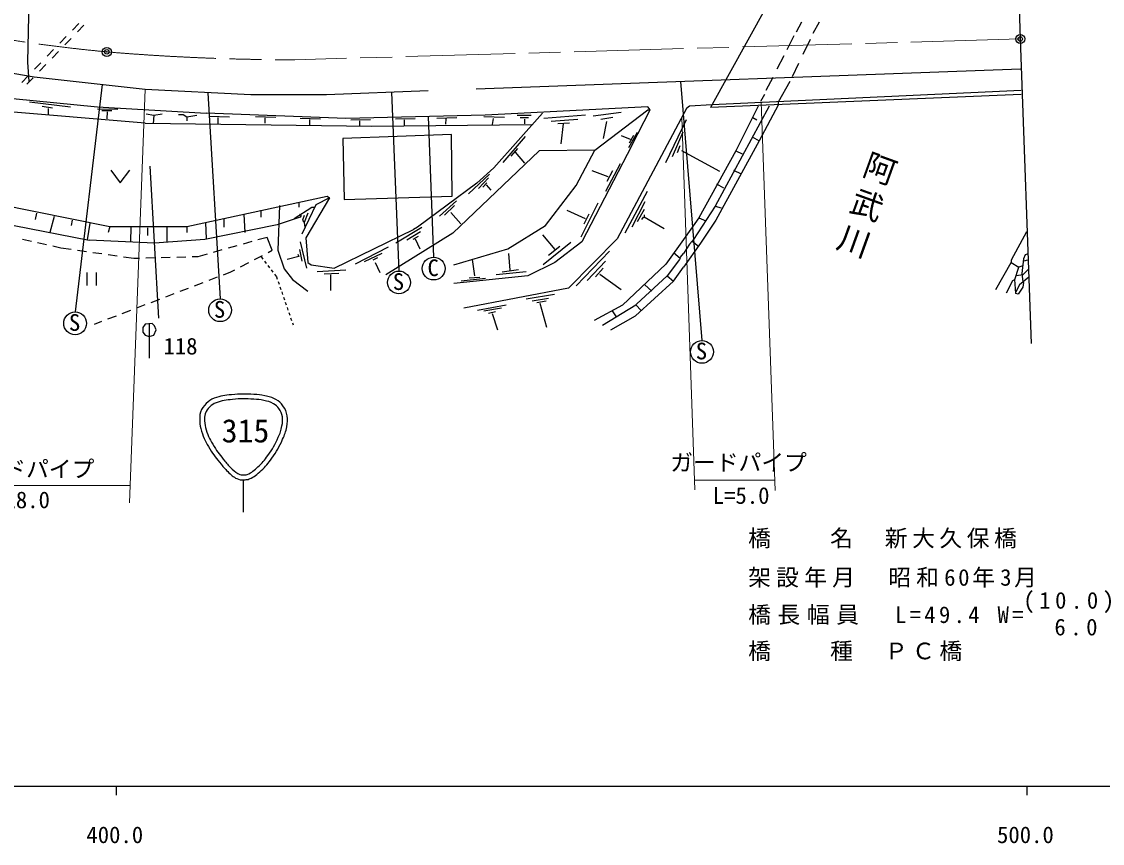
# Model space of a CAD drawing. Units: millimetres, scale not verified. Extents: x 40000 to 680000, y 20000 to 380000.
# Drawn here: x 457614 to 576297, y 198715 to 288940 of the extents above; entities that cross this region are included whole.
import ezdxf
from ezdxf.enums import TextEntityAlignment as Align

# ---------------------------------------------------------------- set-up
doc = ezdxf.new("R2010")
doc.units = ezdxf.units.MM
doc.header["$LTSCALE"] = 1000
doc.header["$PDMODE"] = 32
doc.header["$PDSIZE"] = 500
doc.linetypes.add('CHAIN', pattern=[18.5, 12, -1.5, 3.5, -1.5])
for name, color, linetype, lineweight in [('M-BGD', 7, 'Continuous', 25), ('M-BMK', 2, 'CHAIN', 13), ('M-BMK-SRVR', 3, 'Continuous', 25), ('M-STR-HTXT', 7, 'Continuous', 13), ('M-STR-STR1', 1, 'Continuous', 25), ('M-STR-STRC', 7, 'Continuous', 25), ('M-TTL-BAND', 7, 'Continuous', 25)]:
    doc.layers.add(name, color=color, linetype=linetype, lineweight=lineweight)
doc.layers.add('M-OTRS', color=6, linetype='Continuous')
doc.styles.add('@ＭＳ ゴシック', font='')
doc.styles.add('ＭＳ ゴシック', font='')
doc.styles.get('@ＭＳ ゴシック').set_extended_font_data('@MS Gothic')
doc.styles.get('ＭＳ ゴシック').set_extended_font_data('MS Gothic')

msp = doc.modelspace()

# ---------------------------------------------------------------- linework, layer by layer
at = {"layer": 'M-BGD'}
for p, q in [((458412, 291268), (458242, 284494)), ((463882, 288737), (463187, 288019)), ((464443, 288532), (463747, 287814)), ((543248, 288897), (542655, 287796)), ((545195, 288897), (544518, 287627)), ((462491, 287300), (461795, 286582)), ((542401, 287373), (541639, 285849)), ((463051, 287095), (462356, 286377)), ((544221, 286985), (543417, 285341)), ((461100, 285864), (460404, 285145)), ((461660, 285659), (460964, 284940)), ((541300, 285172), (540538, 283732)), ((451977, 284071), (459004, 282886)), ((458242, 284494), (458412, 282378)), ((459708, 284427), (459013, 283708)), ((460269, 284222), (459573, 283503)), ((567293, 283732), (507518, 281531)), ((542909, 284325), (542232, 282886)), ((458317, 282990), (457621, 282272)), ((458877, 282785), (458182, 282067)), ((459004, 282886), (471196, 281531)), ((540115, 282801), (539353, 281362)), ((466455, 282039), (463492, 257062)), ((471196, 281531), (482796, 280938)), ((491093, 280938), (502269, 281362)), ((529961, 282357), (532326, 253930)), ((567378, 281362), (533418, 279807)), ((541978, 282378), (540708, 280092)), ((456634, 280515), (465947, 279584)), ((458493, 280123), (462984, 279584)), ((478054, 281108), (479409, 258502)), ((482796, 280938), (491093, 280938)), ((498224, 281208), (499052, 261550)), ((539184, 280938), (538760, 280176)), ((471196, 277806), (454686, 279160)), ((459888, 279662), (460989, 279492)), ((460528, 279414), (460528, 278737)), ((465947, 279584), (477885, 278906)), ((465964, 279382), (468195, 279319)), ((466437, 279195), (467539, 279189)), ((466998, 279047), (466957, 278284)), ((493210, 278314), (477885, 278906)), ((526399, 279584), (508534, 278652)), ((514800, 278906), (509466, 272895)), ((523438, 278979), (520388, 278568)), ((520557, 274842), (526399, 279245)), ((530632, 279414), (523012, 265106)), ((524621, 275350), (526653, 279245)), ((526653, 279245), (526399, 279584)), ((526399, 279245), (526653, 279245)), ((530971, 279668), (530632, 279414)), ((533418, 279807), (530971, 279668)), ((539692, 279668), (533765, 268662)), ((538506, 279668), (536051, 274758)), ((540708, 279753), (538591, 275858)), ((540708, 280092), (540708, 279753)), ((471196, 277806), (496088, 277467)), ((471281, 278822), (472128, 278652)), ((472128, 278652), (472043, 277721)), ((472128, 278652), (473059, 278822)), ((474837, 278737), (475345, 278737)), ((475345, 278737), (475768, 278483)), ((475768, 278483), (476869, 278652)), ((475768, 278483), (475768, 278060)), ((478224, 278568), (480425, 278483)), ((479155, 278398), (479155, 277636)), ((483293, 278517), (485524, 278455)), ((484338, 278393), (484330, 277805)), ((488197, 278328), (490429, 278265)), ((489243, 278203), (489235, 277615)), ((508534, 278652), (493210, 278314)), ((493758, 278140), (495934, 278203)), ((494717, 278062), (494723, 277515)), ((498673, 278249), (500849, 278311)), ((499632, 278171), (499624, 277578)), ((502273, 278514), (502862, 263074)), ((503226, 278350), (505403, 278412)), ((504186, 278272), (504178, 277679)), ((510651, 278398), (508365, 278483)), ((509381, 278314), (509296, 277636)), ((512045, 278660), (513569, 278660)), ((512350, 278400), (513293, 278400)), ((512852, 278229), (512852, 277721)), ((519541, 278652), (514969, 278314)), ((515759, 278011), (518694, 278229)), ((517763, 277806), (516493, 277721)), ((517086, 277721), (516832, 275520)), ((521228, 278213), (522538, 278454)), ((521827, 277975), (521488, 276112)), ((528346, 273488), (530621, 278181)), ((537914, 278398), (538337, 278144)), ((504809, 276536), (492871, 276112)), ((496088, 277467), (513614, 277636)), ((504894, 269762), (504809, 276536)), ((525202, 276774), (524273, 275075)), ((529094, 274132), (530246, 276826)), ((492871, 276112), (493040, 269424)), ((512893, 276336), (510453, 273459)), ((524621, 275350), (519118, 264767)), ((523436, 276451), (524452, 276028)), ((524796, 276431), (524346, 275581)), ((538591, 275858), (533850, 267138)), ((537829, 276282), (538591, 275858)), ((514461, 274758), (504978, 265698)), ((512085, 275002), (511323, 274156)), ((511827, 274588), (512843, 273403)), ((520557, 274842), (514461, 274758)), ((518525, 270948), (520557, 274842)), ((529632, 274569), (529934, 275333)), ((534285, 272467), (530129, 274741)), ((536051, 274758), (531987, 267392)), ((536051, 274758), (536728, 274419)), ((471704, 273064), (472636, 256385)), ((523351, 273318), (521742, 270270)), ((467394, 272628), (468444, 271228)), ((468444, 271228), (469494, 272628)), ((509004, 272203), (506672, 270016)), ((509466, 272895), (507603, 271202)), ((508873, 271794), (507772, 270609)), ((520229, 272601), (522007, 271924)), ((522492, 272546), (521892, 271391)), ((535797, 272641), (536644, 272218)), ((507603, 271202), (501084, 266376)), ((508692, 271228), (508280, 270778)), ((508619, 271032), (509127, 270440)), ((515138, 266545), (518525, 270948)), ((533934, 271117), (534696, 270694)), ((475768, 266460), (491178, 269762)), ((491432, 269593), (488807, 265190)), ((491432, 269593), (489908, 268831)), ((491178, 269762), (491432, 269593)), ((493040, 269424), (504894, 269762)), ((526314, 270270), (523859, 265698)), ((453416, 269254), (467302, 266460)), ((483896, 268238), (483896, 267476)), ((485928, 268746), (485759, 263836)), ((487537, 267307), (489484, 268577)), ((488045, 269085), (488045, 268577)), ((489908, 268831), (488384, 265614)), ((489484, 268577), (489738, 268577)), ((505365, 269269), (503502, 267575)), ((505148, 268746), (504051, 267671)), ((517484, 268241), (519516, 267309)), ((520896, 269000), (519033, 265275)), ((526060, 269170), (524621, 266376)), ((525976, 268323), (525214, 266968)), ((533765, 268662), (531394, 265021)), ((533765, 268662), (534442, 268492)), ((459258, 267900), (459089, 267222)), ((461206, 267561), (460698, 265783)), ((463153, 267138), (463068, 266545)), ((479832, 267307), (479832, 266376)), ((482034, 267815), (482118, 265783)), ((488214, 267476), (485674, 266630)), ((488130, 267815), (488299, 267646)), ((488299, 267646), (488214, 267476)), ((488638, 267646), (488468, 267138)), ((488468, 267138), (488638, 266884)), ((489061, 267900), (488638, 266884)), ((504737, 267975), (505861, 266742)), ((519898, 267786), (519359, 266686)), ((525722, 267222), (525891, 267476)), ((525891, 267476), (525976, 267476)), ((525976, 267730), (525976, 267476)), ((528177, 266206), (525976, 267476)), ((531987, 267392), (530463, 265275)), ((531987, 267392), (532749, 267053)), ((533850, 267138), (532156, 264598)), ((456803, 266545), (465016, 264936)), ((465100, 266799), (464799, 264979)), ((467302, 266460), (467132, 265783)), ((467302, 266460), (475768, 266460)), ((469611, 266460), (469586, 264721)), ((471450, 266291), (471450, 265444)), ((473567, 266460), (473567, 264682)), ((475768, 266460), (475768, 265783)), ((485674, 266630), (477716, 265021)), ((477800, 266884), (477885, 265106)), ((488638, 266884), (488722, 266376)), ((491940, 261888), (500660, 266122)), ((501565, 266329), (498713, 264598)), ((501422, 265868), (499898, 264936)), ((501084, 266376), (500660, 266122)), ((510990, 264005), (515138, 266545)), ((567970, 265868), (566277, 262735)), ((458694, 264799), (457718, 265020)), ((472212, 264598), (465016, 264936)), ((477716, 265021), (472212, 264598)), ((482889, 264782), (481926, 264512)), ((484582, 265255), (483563, 264970)), ((485134, 263833), (484582, 265255)), ((488214, 264767), (488892, 261888)), ((488807, 265190), (489061, 262481)), ((504978, 265698), (497612, 261126)), ((501168, 265360), (500576, 265021)), ((500830, 265106), (501338, 264005)), ((514800, 265529), (516154, 263920)), ((517932, 264682), (514902, 262230)), ((519118, 264767), (516154, 262481)), ((523012, 265106), (517678, 259687)), ((530463, 265275), (528346, 262312)), ((531261, 264826), (530971, 264513)), ((531394, 265021), (531261, 264826)), ((531261, 264826), (531939, 264292)), ((460352, 264424), (459376, 264645)), ((461911, 264070), (461034, 264269)), ((463049, 263908), (461911, 264070)), ((464732, 263667), (463742, 263809)), ((466415, 263427), (465425, 263568)), ((479615, 263866), (478652, 263596)), ((481252, 264324), (480289, 264054)), ((484681, 263597), (485134, 263833)), ((485759, 263836), (486436, 261804)), ((488130, 263920), (488384, 262650)), ((497866, 264174), (494226, 262312)), ((497189, 263497), (495242, 262566)), ((505063, 262227), (510990, 264005)), ((511074, 263497), (511244, 261634)), ((516712, 264243), (515472, 263244)), ((522166, 263751), (518525, 259941)), ((529193, 263582), (529935, 262985)), ((529973, 263072), (530294, 263497)), ((532156, 264598), (530294, 261973)), ((530971, 264513), (530294, 263497)), ((468098, 263187), (467108, 263328)), ((469929, 262925), (468791, 263088)), ((470545, 262942), (469929, 262925)), ((472244, 262990), (471245, 262962)), ((473944, 263038), (472944, 263010)), ((475643, 263086), (474644, 263057)), ((476959, 263122), (476343, 263105)), ((477978, 263407), (476959, 263122)), ((481667, 262024), (482553, 262487)), ((483174, 262810), (484060, 263273)), ((483868, 263173), (484100, 262871)), ((484282, 262633), (484465, 262395)), ((488045, 263158), (486775, 262820)), ((487960, 263412), (488045, 263158)), ((489061, 262481), (489400, 262227)), ((496681, 262989), (496173, 262735)), ((496427, 262481), (496935, 261380)), ((507095, 262820), (507349, 261042)), ((516154, 262481), (513191, 261042)), ((521742, 262650), (519710, 260534)), ((528346, 262312), (523605, 257824)), ((529870, 262820), (528516, 261042)), ((529935, 262985), (529870, 262820)), ((529935, 262985), (529973, 263072)), ((564584, 259518), (566277, 262481)), ((566277, 262735), (566277, 262481)), ((566277, 262481), (567124, 261973)), ((567632, 262904), (567462, 261296)), ((567801, 263328), (567632, 262904)), ((568055, 262735), (567716, 262650)), ((568055, 263412), (567801, 263328)), ((464790, 261383), (464790, 259983)), ((465840, 259983), (465840, 261383)), ((479786, 261155), (480593, 261464)), ((480593, 261464), (481046, 261700)), ((484647, 262156), (484830, 261918)), ((485012, 261680), (485195, 261442)), ((485377, 261204), (485608, 260902)), ((486436, 261804), (487368, 260618)), ((489400, 262227), (491940, 261888)), ((493210, 261634), (490077, 261465)), ((492448, 261296), (490839, 261211)), ((491516, 261126), (491516, 259433)), ((513022, 261465), (509720, 261126)), ((510397, 261465), (512175, 261719)), ((521488, 261888), (520622, 260910)), ((521125, 261209), (523436, 259518)), ((529193, 260449), (530294, 261973)), ((566700, 260618), (567124, 261973)), ((567547, 261126), (566870, 261042)), ((567547, 262142), (567124, 261973)), ((567462, 261296), (567547, 260364)), ((568140, 261719), (567547, 261126)), ((476611, 259940), (477545, 260298)), ((478198, 260548), (479132, 260905)), ((485608, 260902), (485685, 260680)), ((485783, 260396), (485881, 260112)), ((487368, 260618), (489061, 259348)), ((513191, 261042), (505063, 260195)), ((505879, 260472), (508547, 260768)), ((506776, 260815), (507942, 260872)), ((525044, 256639), (529193, 260449)), ((528516, 261042), (525129, 257909)), ((526060, 260026), (526822, 259348)), ((528516, 261042), (529193, 260449)), ((565769, 259179), (566446, 260534)), ((566446, 260534), (566700, 260618)), ((566785, 259094), (566700, 260618)), ((567208, 260026), (566785, 259264)), ((568224, 260872), (567208, 260026)), ((567547, 260364), (567632, 260280)), ((567632, 260280), (567547, 259772)), ((473435, 258725), (474369, 259083)), ((475023, 259333), (475957, 259690)), ((485979, 259829), (486077, 259545)), ((486174, 259262), (486272, 258978)), ((517678, 259687), (506164, 257486)), ((516148, 258975), (513035, 258483)), ((567039, 259010), (566785, 259094)), ((567547, 259772), (567039, 259010)), ((470260, 257510), (471194, 257868)), ((471847, 258118), (472781, 258475)), ((486370, 258694), (486468, 258411)), ((486566, 258127), (486664, 257844)), ((486761, 257560), (486859, 257276)), ((510820, 257824), (507688, 257232)), ((513695, 258288), (515490, 258579)), ((515223, 258248), (514207, 258078)), ((515308, 255369), (514546, 257994)), ((523605, 257824), (520472, 256131)), ((521404, 255623), (525074, 257838)), ((525129, 257909), (525074, 257838)), ((525074, 257838), (525662, 257206)), ((467084, 256296), (468018, 256653)), ((468672, 256903), (469606, 257260)), ((486957, 256993), (487055, 256709)), ((487153, 256426), (487251, 256142)), ((510312, 257486), (508365, 257147)), ((509635, 257062), (508873, 256893)), ((509296, 256893), (509889, 255115)), ((522335, 255115), (525044, 256639)), ((522454, 257202), (522890, 256520)), ((465624, 255737), (466430, 256045)), ((471196, 255708), (470942, 255369)), ((470942, 255369), (470942, 254861)), ((471958, 255792), (471196, 255708)), ((471620, 255792), (471620, 251982)), ((472212, 255538), (471958, 255792)), ((472382, 255115), (472212, 255538)), ((487348, 255858), (487425, 255636)), ((470942, 254861), (471196, 254522)), ((471196, 254522), (471620, 254353)), ((471620, 254353), (472128, 254522)), ((472128, 254522), (472382, 255115))]:
    msp.add_line(p, q, dxfattribs=at)
for centre in [(502862, 261824), (499052, 260300), (479409, 257252), (463492, 255812), (532326, 252680)]:
    msp.add_circle(centre, 1250, dxfattribs=at)
at = {"layer": 'M-BMK'}
msp.add_line((567275, 287034), (487622, 284748), dxfattribs=at)
for centre, radius, start, end in [((484037, 465830), 181021, 232.92846, 264.59002), ((487666, 532150), 247401, 265.2014, 269.98982)]:
    msp.add_arc(centre, radius, start, end, dxfattribs=at)
at = {"layer": 'M-BMK-SRVR'}
for p, q in [((565972, 323783), (567275, 287034)), ((567275, 287034), (568461, 253590))]:
    msp.add_line(p, q, dxfattribs=at)
for centre in [(567275, 287034), (466970, 285615)]:
    msp.add_circle(centre, 500, dxfattribs=at)
for p in [(567275, 287034), (466970, 285615)]:
    msp.add_point(p, dxfattribs=at)
at = {"layer": 'M-OTRS'}
msp.add_point((567275, 287034), dxfattribs=at)
at = {"layer": 'M-STR-HTXT'}
for p, q in [((471196, 281531), (469456, 236117)), ((538810, 280109), (540365, 237459)), ((530097, 278409), (531548, 237524)), ((531509, 238608), (540316, 238608)), ((448492, 237998), (469528, 237998))]:
    msp.add_line(p, q, dxfattribs=at)
at = {"layer": 'M-STR-STR1'}
for p in [(539398, 290587), (567378, 280938)]:
    msp.add_line(p, (533247, 279498), dxfattribs=at)
at = {"layer": 'M-STR-STRC'}
msp.add_line((481975, 235095), (481975, 238633), dxfattribs=at)
for points in [[(480673, 247977), (481628, 248080), (482173, 248051), (483132, 248003), (483599, 247980), (483866, 247974), (484322, 247871), (484813, 247760), (485105, 247703), (485538, 247448), (485885, 247243), (486071, 247087), (486305, 246760), (486580, 246377), (486696, 246114), (486781, 245650), (486864, 245192), (486811, 244918), (486728, 244460), (486627, 243904), (486507, 243602), (486279, 243085), (485898, 242226), (485630, 241763), (485089, 240996), (484687, 240428), (484441, 240114), (483925, 239648), (483458, 239225), (483186, 238963), (482603, 238722), (482439, 238654), (482332, 238652), (482154, 238643), (481864, 238628), (481687, 238599), (481413, 238696), (480951, 238858), (480751, 239088), (480382, 239410), (480002, 239741), (479829, 239971), (479510, 240361), (478999, 240985), (478707, 241336), (478293, 242027), (477864, 242745), (477618, 243160), (477368, 243958), (477233, 244387), (477201, 244645), (477183, 245094), (477167, 245478), (477136, 245711), (477262, 246073), (477409, 246495), (477577, 246712), (477897, 247025), (478185, 247307), (478395, 247428), (478769, 247580), (479473, 247866), (479918, 247895), (480673, 247977)], [(480781, 247459), (481684, 247555), (482199, 247522), (483106, 247474), (483537, 247452), (483783, 247448), (484205, 247352), (484632, 247256), (484887, 247206), (485265, 246984), (485536, 246824), (485682, 246701), (485866, 246445), (486087, 246137), (486180, 245926), (486248, 245553), (486318, 245169), (486273, 244939), (486204, 244555), (486111, 244048), (486002, 243772), (485793, 243300), (485430, 242479), (485173, 242036), (484655, 241302), (484280, 240771), (484051, 240478), (483568, 240043), (483154, 239668), (482913, 239436), (482396, 239222), (482297, 239181), (482233, 239180), (482126, 239174), (481919, 239164), (481791, 239143), (481595, 239212), (481208, 239348), (481041, 239540), (480732, 239810), (480378, 240119), (480217, 240333), (479919, 240697), (479428, 241296), (479146, 241634), (478749, 242300), (478344, 242975), (478113, 243366), (477877, 244117), (477759, 244494), (477730, 244721), (477714, 245116), (477702, 245420), (477677, 245606), (477778, 245894), (477892, 246224), (478024, 246394), (478274, 246639), (478505, 246865), (478672, 246961), (478971, 247083), (479640, 247354), (480063, 247383), (480781, 247459)]]:
    msp.add_open_spline(points, degree=3, knots=[0, 0, 0, 0, 1, 1, 1, 2, 2, 2, 3, 3, 3, 4, 4, 4, 5, 5, 5, 6, 6, 6, 7, 7, 7, 8, 8, 8, 9, 9, 9, 10, 10, 10, 11, 11, 11, 12, 12, 12, 13, 13, 13, 14, 14, 14, 15, 15, 15, 16, 16, 16, 17, 17, 17, 18, 18, 18, 19, 19, 19, 20, 20, 20, 21, 21, 21, 21], dxfattribs=at)
at = {"layer": 'M-TTL-BAND'}
for p, q in [((40000, 205000), (579000, 205000)), ((468000, 205000), (468000, 204000)), ((568000, 205000), (568000, 204000))]:
    msp.add_line(p, q, dxfattribs=at)

# ---------------------------------------------------------------- texts
at = {"layer": 'M-BGD', "style": 'ＭＳ ゴシック'}
for s, p in [('C', (502183, 260450)), ('S', (498373, 258926)), ('S', (478730, 255878)), ('S', (462813, 254439)), ('118', (473189, 251842)), ('S', (531647, 251306))]:
    msp.add_text(s, height=1833, dxfattribs=at).set_placement(p, align=Align.BOTTOM_LEFT)
at = {"layer": 'M-BGD', "insert": (550955, 275031), "char_height": 2566, "attachment_point": 7, "rotation": 250.189, "style": '@ＭＳ ゴシック'}
msp.add_mtext('\\T1.21;阿武川', dxfattribs=at)
at = {"layer": 'M-STR-HTXT', "style": 'ＭＳ ゴシック'}
for s, p in [('ガードパイプ', (450601, 238354)), ('ガードパイプ', (528843, 239069)), ('L=5.0', (533508, 235443)), ('L=18.0', (453239, 234965))]:
    msp.add_text(s, height=1833, dxfattribs=at).set_placement(p, align=Align.BOTTOM_LEFT)
at = {"layer": 'M-STR-STR1', "char_height": 1833, "attachment_point": 7, "style": 'ＭＳ ゴシック'}
for s, insert in [('\\T1.2;橋\u3000\u3000名\u3000新大久保橋', (537399, 231097)), ('\\T1.23;架設年月\u3000昭和60年3月', (537399, 226802)), ('\\T1.4;(10.0)', (567611, 223997)), ('\\T1.29;橋長幅員\u3000L=49.4\\~W=', (537399, 222704)), ('\\T1.4;6.0', (571025, 221522)), ('\\T1.2;橋\u3000\u3000種\u3000ＰＣ橋', (537399, 218724))]:
    msp.add_mtext(s, dxfattribs=dict(at, insert=insert))
at = {"layer": 'M-STR-STRC', "style": 'ＭＳ ゴシック'}
msp.add_text('315', height=2566, dxfattribs=at).set_placement((479583, 241967), align=Align.BOTTOM_LEFT)
at = {"layer": 'M-TTL-BAND', "style": 'ＭＳ ゴシック'}
for s, p in [('400.0', (467844, 198195)), ('500.0', (567844, 198195))]:
    msp.add_text(s, height=1833, dxfattribs=at).set_placement(p, align=Align.BOTTOM_CENTER)

doc.saveas('drawing.dxf')
